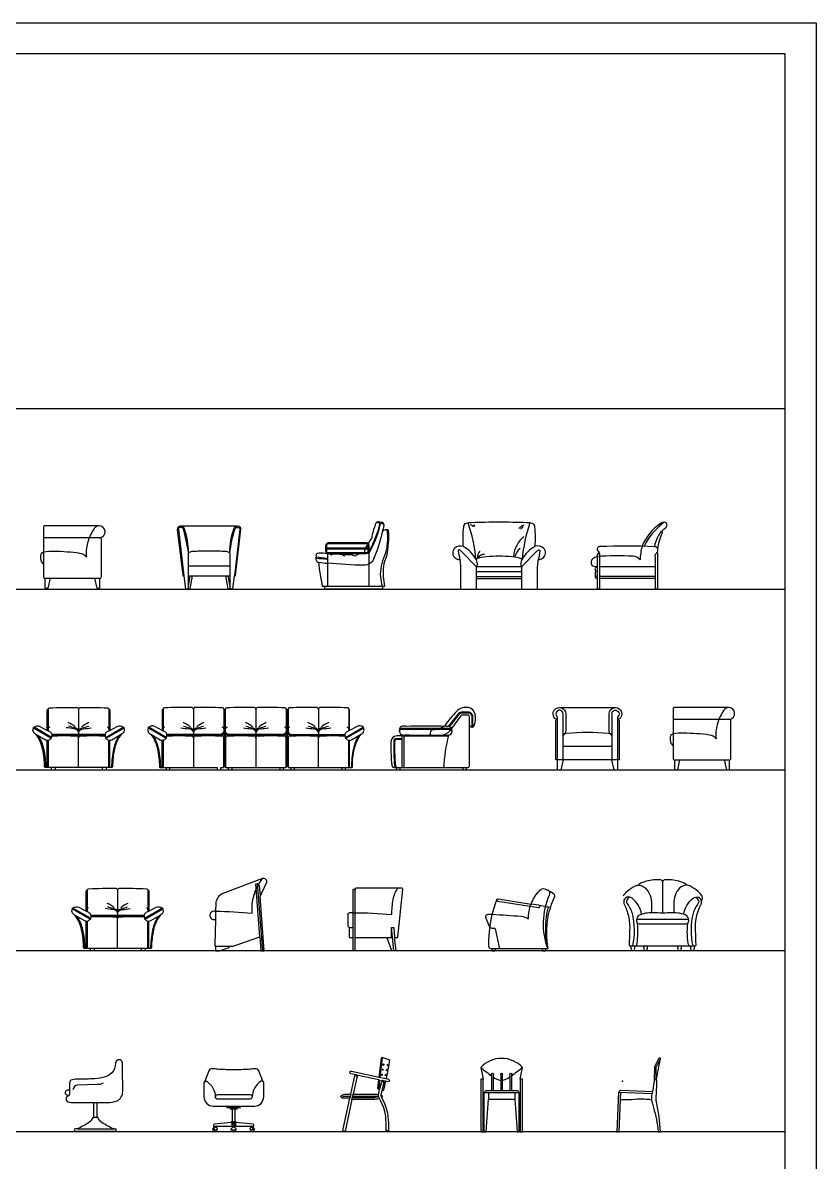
# Model space of a CAD drawing. Header units: inches. Extents: x 6 to 48.5, y 12.5 to 37.3.
# Drawn here: x 39.83 to 48.47, y 24.91 to 37.31 of the extents above; entities that cross this region are included whole.
import ezdxf

# ---------------------------------------------------------------- set-up
doc = ezdxf.new("R2010")
doc.units = ezdxf.units.IN
doc.header["$MEASUREMENT"] = 0
for name, color, linetype in [('02', 2, 'Continuous'), ('1', 1, 'Continuous'), ('4', 4, 'Continuous'), ('kadrbm', 4, 'Continuous')]:
    doc.layers.add(name, color=color, linetype=linetype)

# ---------------------------------------------------------------- blocks, each defined once
blk = doc.blocks.new('kadrbm')
at = {"layer": 'kadrbm', "color": 4}
blk.add_lwpolyline([(0, 0), (0, 24.797), (21, 24.797), (21, 0), (0, 0)], close=True, dxfattribs=at)
blk.add_lwpolyline([(20.663, 0.326), (20.663, 24.46), (0.337, 24.46), (0.337, 0.326), (20.663, 0.326)], dxfattribs=at)

msp = doc.modelspace()

# ---------------------------------------------------------------- linework, layer by layer
at = {"layer": '02'}
for p, q in [((40.675, 31.708), (40.06, 31.708)), ((43.13, 31.598), (43.605, 31.598)), ((43.13, 31.588), (43.605, 31.588)), ((41.638, 31.402), (42.088, 31.402)), ((46.077, 31.394), (46.085, 31.394)), ((46.115, 31.394), (46.718, 31.394)), ((44.774, 31.341), (45.263, 31.341)), ((44.774, 31.285), (45.263, 31.285)), ((46.065, 31.289), (46.085, 31.289)), ((46.07, 31.345), (46.085, 31.345)), ((46.115, 31.289), (46.718, 31.289)), ((40.112, 29.841), (40.112, 29.607)), ((40.442, 29.841), (40.442, 29.567)), ((40.772, 29.841), (40.772, 29.607)), ((41.362, 29.841), (41.362, 29.607)), ((41.692, 29.841), (41.692, 29.557)), ((42.032, 29.831), (42.032, 29.226)), ((42.372, 29.841), (42.372, 29.557)), ((42.712, 29.831), (42.712, 29.226)), ((43.052, 29.841), (43.052, 29.567)), ((43.382, 29.841), (43.382, 29.607)), ((40.142, 29.527), (39.952, 29.637)), ((40.147, 29.535), (39.957, 29.645)), ((40.737, 29.535), (40.928, 29.645)), ((40.742, 29.527), (40.933, 29.637)), ((41.392, 29.527), (41.202, 29.637)), ((41.397, 29.535), (41.207, 29.645)), ((43.347, 29.535), (43.538, 29.645)), ((43.352, 29.527), (43.543, 29.637)), ((47.528, 29.731), (46.913, 29.731)), ((40.732, 29.567), (40.152, 29.567)), ((40.731, 29.557), (40.153, 29.557)), ((40.442, 29.206), (40.442, 29.557)), ((41.692, 29.532), (41.692, 29.206)), ((42.372, 29.531), (42.372, 29.206)), ((43.052, 29.206), (43.052, 29.532)), ((43.981, 29.56), (43.981, 29.206)), ((40.102, 29.206), (40.102, 29.504)), ((40.782, 29.206), (40.782, 29.504)), ((41.352, 29.206), (41.352, 29.504)), ((43.392, 29.206), (43.392, 29.504)), ((42.386, 27.945), (42.443, 27.213)), ((46.799, 27.959), (46.799, 27.623)), ((40.536, 27.873), (40.536, 27.638)), ((40.866, 27.873), (40.866, 27.599)), ((41.196, 27.873), (41.196, 27.639)), ((40.567, 27.558), (40.376, 27.668)), ((40.572, 27.567), (40.381, 27.677)), ((41.161, 27.567), (41.352, 27.677)), ((41.166, 27.558), (41.357, 27.668)), ((45.452, 27.709), (45.578, 27.688)), ((40.526, 27.238), (40.526, 27.536)), ((41.156, 27.599), (40.577, 27.599)), ((41.155, 27.589), (40.578, 27.589)), ((40.866, 27.238), (40.866, 27.589)), ((41.206, 27.238), (41.206, 27.536)), ((46.514, 27.557), (47.083, 27.557)), ((43.872, 27.216), (43.847, 27.468)), ((46.709, 25.949), (46.724, 25.945)), ((43.456, 25.853), (43.466, 25.851)), ((43.749, 25.79), (43.759, 25.788)), ((44.904, 25.673), (44.904, 25.598)), ((45.189, 25.673), (45.189, 25.598)), ((46.325, 25.675), (46.684, 25.659)), ((46.341, 25.594), (46.345, 25.674)), ((42.102, 25.344), (42.104, 25.344)), ((42.11, 25.339), (42.11, 25.304)), ((42.112, 25.354), (42.148, 25.354)), ((42.12, 25.339), (42.12, 25.304)), ((42.125, 25.344), (42.135, 25.344)), ((42.14, 25.339), (42.14, 25.304)), ((43.32, 25.259), (43.344, 25.251)), ((43.814, 25.255), (43.789, 25.255))]:
    msp.add_line(p, q, dxfattribs=at)
for points in [[(43.695, 31.874, -0.589447), (43.718, 31.857, -0.069243), (43.605, 31.562, 0.822874)], [(40.665, 31.838, 0.262226), (40.6, 31.792, 0.069074), (40.54, 31.651, 0.102283), (40.527, 31.496, 0.213923), (40.456, 31.538, 0.032536), (40.176, 31.558, 0.061026), (40.06, 31.55)], [(41.638, 31.542, 0.040321), (41.58, 31.808, 0.318285), (41.563, 31.82), (41.547, 31.82, 0.448945), (41.529, 31.8), (41.589, 31.292)], [(42.088, 31.542, -0.040321), (42.146, 31.808, -0.318285), (42.163, 31.82), (42.179, 31.82, -0.448945), (42.197, 31.8), (42.138, 31.292)], [(43.655, 31.481, 0.050335), (43.75, 31.773, 0.050075)], [(43.798, 31.794, -0.120299), (43.773, 31.511, 0.130495), (43.727, 31.282, 0.015564), (43.745, 31.181, 9.540526)], [(43.572, 31.611, 0.139518), (43.551, 31.546, 0.107193), (43.45, 31.509, 0.12568), (43.345, 31.521, 0.346217), (43.327, 31.509, 0.304326), (43.311, 31.525, 0.028844), (43.215, 31.528, 0.146907), (43.194, 31.519, 0.190234), (43.15, 31.536)], [(44.774, 31.391), (44.606, 31.562, 0.02163), (44.593, 31.574, 0.669758), (44.574, 31.563, -0.001927)], [(45.263, 31.391), (45.431, 31.562, -0.02163), (45.445, 31.574, -0.669758), (45.464, 31.563, 0.002018), (45.446, 31.466)], [(46.576, 31.615, 0.056516), (46.553, 31.467, 0.221283), (46.478, 31.506, 0.038688), (46.085, 31.502, 0.044422)], [(43.055, 31.442, 0.005122), (43.151, 31.43)], [(43.655, 31.481, -0.308991), (43.548, 31.408, -0.015641), (43.151, 31.43)], [(42.022, 29.841), (42.022, 29.607, -0.414214), (41.982, 29.567), (41.402, 29.567)], [(42.702, 29.841), (42.702, 29.607, -0.414214), (42.662, 29.567), (42.082, 29.567, -0.414214), (42.042, 29.607), (42.042, 29.841)], [(42.722, 29.841), (42.722, 29.607, 0.414214), (42.762, 29.567), (43.342, 29.567)], [(44.468, 29.655), (44.577, 29.792, -0.238888), (44.621, 29.814), (44.681, 29.814, -0.414214), (44.731, 29.764), (44.731, 29.649)], [(44.478, 29.652), (44.585, 29.786, -0.238888), (44.621, 29.804), (44.681, 29.804, -0.414214), (44.721, 29.764), (44.721, 29.648)], [(45.716, 29.791, 1.732051), (45.656, 29.757)], [(46.246, 29.791, -1.732051), (46.306, 29.757)], [(47.518, 29.861, 0.262226), (47.453, 29.815, 0.069074), (47.393, 29.674, 0.102283), (47.38, 29.519, 0.213923), (47.309, 29.561, 0.032536), (47.028, 29.581, 0.061026), (46.913, 29.573)], [(40.442, 29.594, 0.284643), (40.393, 29.63, -0.018793), (40.306, 29.641)], [(40.442, 29.612, 0.212848), (40.402, 29.638, -0.012523), (40.333, 29.659)], [(40.442, 29.594, -0.284643), (40.492, 29.629, 0.018793), (40.579, 29.64, 0.018793)], [(40.443, 29.612, -0.212848), (40.483, 29.638, 0.012523), (40.552, 29.658, 0.012523)], [(43.935, 29.599, -0.41896), (43.961, 29.636), (44.465, 29.636, -0.304208), (44.503, 29.602)], [(44.424, 29.659, -0.135396), (44.366, 29.63, -0.029798), (44.293, 29.616, 0.3264), (44.266, 29.572, 0.406695), (44.286, 29.556, 0.064089), (44.415, 29.564, 0.192058), (44.501, 29.631, -0.221057)], [(39.999, 29.557, -0.101496), (40.061, 29.411, -0.05638), (40.082, 29.206, 0.194096)], [(40.885, 29.557, 0.101496), (40.824, 29.411, 0.05638), (40.802, 29.206, -0.194096)], [(41.249, 29.557, -0.101496), (41.311, 29.411, -0.05638), (41.332, 29.206, 0.194096)], [(42.022, 29.216), (42.022, 29.531, 0.400863), (42.008, 29.547, 0.013876), (41.857, 29.551, 0.013876), (41.706, 29.547, 0.400863), (41.692, 29.531, 0.400863), (41.678, 29.547, 0.013876), (41.527, 29.551, 0.011483), (41.402, 29.548)], [(42.702, 29.216), (42.702, 29.531, 0.400863), (42.688, 29.547, 0.013876), (42.537, 29.551, 0.013876), (42.386, 29.547, 0.400863), (42.372, 29.531, 0.400863), (42.358, 29.547, 0.013876), (42.207, 29.551, 0.013876), (42.056, 29.547, 0.400863), (42.042, 29.531), (42.042, 29.216)], [(43.342, 29.548, 0.011483), (43.217, 29.551, 0.013876), (43.066, 29.547, 0.400863), (43.052, 29.531, 0.400863), (43.038, 29.547, 0.013876), (42.887, 29.551, 0.013876), (42.736, 29.547, 0.400863), (42.722, 29.531), (42.722, 29.216)], [(43.495, 29.557, 0.101496), (43.434, 29.411, 0.05638), (43.412, 29.206, -0.194096)], [(43.961, 29.521), (43.906, 29.521, 0.41161), (43.872, 29.488, 0.018385), (43.877, 29.263, 0.09203), (43.889, 29.206, 0.090485)], [(43.961, 29.511), (43.906, 29.511, 0.411951), (43.882, 29.488, 0.018398), (43.887, 29.263, 0.099469), (43.9, 29.206, 0.092248)], [(43.935, 29.599, -0.398696), (43.961, 29.626), (44.46, 29.626, -0.286659), (44.503, 29.602)], [(43.981, 29.541, -0.414214), (43.991, 29.551), (44.468, 29.551)], [(41.934, 27.643, -0.026777), (42.332, 27.622, -0.190909), (42.443, 27.999, 2.971138)], [(46.503, 27.919, -0.263032), (46.595, 27.909, -0.221322), (46.677, 27.746, -0.027436), (46.676, 27.626)], [(47.002, 27.909, 0.221322), (46.921, 27.746, 0.027436), (46.922, 27.626)], [(43.427, 27.626, -0.025013), (43.852, 27.609, -0.037327), (43.865, 27.771, -0.127318), (43.922, 27.896, -5.890392)], [(46.569, 27.61, 0.195958), (46.467, 27.785, 0.26078), (46.408, 27.796, 0.417912), (46.381, 27.719)], [(47.029, 27.61, -0.195958), (47.131, 27.785, -0.26078), (47.189, 27.796, -0.22717)], [(40.866, 27.626, 0.284643), (40.817, 27.661, -0.018793), (40.73, 27.672)], [(40.866, 27.644, 0.212848), (40.826, 27.67, -0.012523), (40.757, 27.69)], [(40.867, 27.644, -0.212848), (40.907, 27.67, 0.012523), (40.976, 27.69, 0.012523)], [(40.867, 27.626, -0.284643), (40.916, 27.661, 0.018793), (41.003, 27.672, 0.018793)], [(44.946, 27.61, -0.010401), (45.258, 27.589, -0.113994), (45.338, 27.561, -0.105087), (45.369, 27.722, -0.104502)], [(45.004, 27.755), (45.448, 27.684, 1.001135), (45.452, 27.709), (45.369, 27.722)], [(40.423, 27.589, -0.101496), (40.485, 27.443, -0.05638), (40.506, 27.238, 0.194096)], [(41.31, 27.589, 0.101496), (41.248, 27.443, 0.05638), (41.226, 27.238, -0.194096)], [(44.936, 27.46), (44.965, 27.46, -0.351524), (44.975, 27.452), (45.023, 27.235)], [(43.758, 26.051, 0.475275), (43.745, 26.043), (43.721, 25.838)], [(44.819, 25.943, 0.011508), (44.941, 25.849)], [(45.274, 25.943, -0.011508), (45.153, 25.849)], [(43.717, 25.808), (43.706, 25.715, 0.378362), (43.713, 25.703)], [(44.941, 25.693), (44.941, 25.862, -3), (44.953, 25.862), (44.953, 25.693)], [(44.953, 25.841, 0.084443), (45.041, 25.8, 0.084443)], [(45.041, 25.693), (45.041, 25.862, -3), (45.053, 25.862), (45.053, 25.693)], [(45.141, 25.841, -0.084443), (45.053, 25.8, -0.084443)], [(45.141, 25.693), (45.141, 25.862, -3), (45.153, 25.862), (45.153, 25.693)], [(40.647, 25.76), (40.432, 25.751, 0.387573), (40.381, 25.699)], [(46.687, 25.679), (46.679, 25.635, 0.111642), (46.682, 25.571)], [(43.315, 25.61, -0.474436), (43.33, 25.63, -0.048517), (43.36, 25.633), (43.401, 25.633)], [(43.423, 25.617), (43.649, 25.617, 0.07286), (43.708, 25.63, 0.07286)], [(42.158, 25.344), (42.155, 25.344, 0.440925), (42.15, 25.339), (42.15, 25.304)]]:
    msp.add_lwpolyline(points, format="xyb", dxfattribs=at)
msp.add_lwpolyline([(43.16, 31.546), (43.575, 31.546, 0.414214), (43.595, 31.566), (43.595, 31.621, 0.414214), (43.575, 31.641), (43.16, 31.641, 0.414214), (43.14, 31.621), (43.14, 31.566, 0.414214)], format="xyb", close=True, dxfattribs=at)
for points in [[(46.776, 26.045), (46.724, 25.945), (46.724, 25.809)], [(43.426, 25.633), (43.708, 25.633)]]:
    msp.add_lwpolyline(points, dxfattribs=at)
for centre, radius, start, end in [((43.738, 31.857), 0.01, 83.3621, 167.0912), ((43.733, 31.83), 0.0365, 25.5934, 80.0372), ((47.167, 31.353), 0.626, 125.1638, 155.1078), ((42.593, 32.118), 1.164, 329.8667, 347.1569), ((44.687, 31.786), 0.0665, 41.7631, 70.2018), ((44.718, 31.822), 0.0288, 12.7397, 40.4387), ((44.627, 31.804), 0.129, 9.9872, 20.8016), ((45.396, 31.621), 0.248, 115.8004, 130.9234), ((45.676, 31.363), 0.61, 130.5283, 134.2063), ((45.522, 31.465), 0.349, 132.297, 173.1751), ((43.247, 33.17), 1.686, 262.4848, 266.6843), ((44.887, 31.492), 0.105, 137.6213, 184.0948), ((44.855, 31.442), 0.0842, 86.3924, 149.402), ((45.329, 31.475), 0.14, 125.0848, 168.7011), ((43.246, 33.159), 1.686, 262.4848, 266.7152), ((40.129, 29.629), 0.0171, 94.4162, 185.9225), ((40.253, 29.484), 0.226, 47.2017, 70.1945), ((40.631, 29.483), 0.226, 109.5534, 132.5463), ((40.755, 29.629), 0.0171, 354.0775, 85.5838), ((41.379, 29.629), 0.0171, 94.4162, 185.9225), ((41.748, 30.791), 1.167, 260.5486, 264.8551), ((41.503, 29.484), 0.226, 47.2017, 70.1945), ((42.018, 31.028), 1.437, 252.392, 255.262), ((41.642, 29.58), 0.0592, 32.2905, 80.3545), ((41.742, 29.58), 0.0592, 99.3935, 147.4575), ((41.881, 29.483), 0.226, 109.5534, 132.5463), ((41.373, 31.03), 1.437, 284.486, 287.356), ((41.642, 30.792), 1.167, 274.8929, 279.1994), ((42.005, 29.629), 0.0171, 354.0775, 85.5838), ((42.059, 29.629), 0.0171, 94.4162, 185.9225), ((42.422, 30.792), 1.167, 260.8006, 265.1071), ((42.183, 29.483), 0.226, 47.4537, 70.4466), ((42.691, 31.03), 1.437, 252.644, 255.514), ((42.322, 29.58), 0.0592, 32.5425, 80.6065), ((42.422, 29.58), 0.0592, 99.3935, 147.4575), ((42.561, 29.483), 0.226, 109.5534, 132.5463), ((42.053, 31.03), 1.437, 284.486, 287.356), ((42.322, 30.792), 1.167, 274.8929, 279.1994), ((42.685, 29.629), 0.0171, 354.0775, 85.5838), ((42.739, 29.629), 0.0171, 94.4162, 185.9225), ((43.102, 30.792), 1.167, 260.8006, 265.1071), ((42.863, 29.483), 0.226, 47.4537, 70.4466), ((43.371, 31.03), 1.437, 252.644, 255.514), ((43.002, 29.58), 0.0592, 32.5425, 80.6065), ((43.102, 29.58), 0.0592, 99.6455, 147.7095), ((43.241, 29.484), 0.226, 109.8055, 132.7983), ((42.727, 31.028), 1.437, 284.738, 287.608), ((42.997, 30.791), 1.167, 275.1449, 279.4514), ((43.365, 29.629), 0.0171, 354.0775, 85.5838), ((40.732, 29.607), 0.04, 358.9452, 0), ((41.639, 29.572), 0.0575, 22.2112, 85.7658), ((41.746, 29.572), 0.0575, 93.9822, 157.5368), ((42.319, 29.572), 0.0575, 22.4632, 86.0178), ((42.426, 29.572), 0.0575, 93.9822, 157.5368), ((42.999, 29.572), 0.0575, 22.4632, 86.0178), ((43.105, 29.572), 0.0575, 94.2342, 157.7888), ((40.553, 27.661), 0.0171, 94.4162, 185.9225), ((40.677, 27.516), 0.226, 47.2017, 70.1945), ((41.055, 27.515), 0.226, 109.5534, 132.5463), ((41.18, 27.661), 0.0171, 354.0775, 85.5838), ((41.156, 27.639), 0.04, 358.9452, 0), ((43.462, 25.856), 0.00794, 38.9632, 117.0002), ((43.755, 25.793), 0.00794, 38.9632, 117.0002), ((40.658, 25.86), 0.1, 264.1421, 303.21), ((42.105, 25.339), 0.005, 0, 95.1755), ((42.125, 25.339), 0.005, 90, 180), ((42.13, 25.309), 0.0199, 66.2608, 113.7392), ((42.135, 25.339), 0.005, 0, 90), ((41.941, 25.264), 0.029, 101.9405, 180), ((42.318, 25.264), 0.029, 0, 78.0595)]:
    msp.add_arc(centre, radius, start, end, dxfattribs=at)
for centre, major_axis, ratio in [((43.752, 25.92), (-0.00104, -0.00743), 0.5), ((43.76, 25.974), (-0.00104, -0.00743), 0.5), ((43.795, 25.915), (-0.00143, -0.00736), 0.366667), ((43.806, 25.969), (-0.00143, -0.00736), 0.366667), ((43.744, 25.865), (-0.00104, -0.00743), 0.5), ((43.785, 25.861), (-0.00143, -0.00736), 0.366667), ((43.729, 25.756), (-0.00104, -0.00743), 0.5), ((43.764, 25.753), (-0.00143, -0.00736), 0.366667)]:
    msp.add_ellipse(centre, major_axis=major_axis, ratio=ratio, dxfattribs=at)
at = {"layer": '1'}
for p, q in [((27.807, 33.115), (48.134, 33.115)), ((27.807, 31.148), (48.134, 31.148)), ((27.807, 29.181), (48.134, 29.181)), ((27.807, 27.215), (48.134, 27.215)), ((27.807, 25.248), (48.134, 25.248))]:
    msp.add_line(p, q, dxfattribs=at)
msp.add_point((46.363, 25.794, -0.343), dxfattribs=at)
at = {"layer": '4'}
for p, q in [((42.088, 31.542), (42.088, 31.152)), ((43.15, 31.537), (43.15, 31.181)), ((43.6, 31.549), (43.6, 31.181)), ((40.075, 31.268), (40.675, 31.268)), ((41.638, 31.292), (42.088, 31.292)), ((45.716, 29.291), (45.716, 29.791)), ((46.246, 29.791), (46.246, 29.291)), ((46.306, 29.757), (46.306, 29.181)), ((43.961, 29.565), (43.961, 29.206)), ((45.716, 29.441), (46.246, 29.441)), ((46.928, 29.291), (47.528, 29.291)), ((45.369, 27.722), (45.369, 27.722)), ((46.694, 27.626), (46.694, 27.626)), ((46.799, 27.623), (46.799, 27.623)), ((43.392, 27.468), (43.427, 27.468)), ((41.934, 27.263), (42.123, 27.263)), ((40.61, 25.402), (40.651, 25.402)), ((40.435, 25.277), (40.843, 25.277)), ((41.9, 25.264), (41.936, 25.264)), ((42.359, 25.264), (42.323, 25.264))]:
    msp.add_line(p, q, dxfattribs=at)
for points in [[(43.775, 31.181, -0.024971), (43.762, 31.283, -0.127252), (43.796, 31.509, 0.07521), (43.816, 31.791, 0.098896), (43.78, 31.793, 0.292609), (43.75, 31.773, 0.011714), (43.768, 31.841, 0.555929), (43.728, 31.874, 0.408957), (43.678, 31.867, 0.043475), (43.635, 31.723, 0.309139), (43.643, 31.709, 0.400174), (43.629, 31.703, 0.005467), (43.572, 31.611)], [(45.447, 31.471, 0.1079), (45.493, 31.485, 0.472647), (45.502, 31.595, 0.292659), (45.409, 31.612, 0.059679), (45.408, 31.825, 0.369857), (45.378, 31.864, 0.063777), (45.318, 31.871, 0.003683), (45.019, 31.878, 0.003683), (44.719, 31.871, 0.063777), (44.66, 31.864, 0.369857), (44.63, 31.825, 0.059679), (44.628, 31.612, 0.292659), (44.536, 31.595, 0.472647), (44.544, 31.485, 0.1079), (44.591, 31.471, -0.000091)], [(45.354, 31.869, 0.060674), (45.27, 31.475, 0.075011), (45.158, 31.499, 0.02287), (45.019, 31.508, 0.02287), (44.88, 31.499, 0.075011), (44.767, 31.475, 0.060674), (44.683, 31.869)], [(46.714, 31.61, -0.200508), (46.835, 31.821, 0.683519), (46.82, 31.876, 0.149448), (46.776, 31.862, 0.157043), (46.576, 31.615, 0.016089)], [(40.615, 31.268), (40.64, 31.158), (40.675, 31.158), (40.675, 31.268, 0.414214), (40.69, 31.283), (40.69, 31.693, 0.414214), (40.675, 31.708, 0.920133), (40.665, 31.838), (40.075, 31.838, 0.414214), (40.06, 31.823)], [(40.06, 31.823), (40.06, 31.283, 0.414214), (40.075, 31.268), (40.075, 31.158), (40.11, 31.158), (40.135, 31.268)], [(42.043, 31.292), (42.068, 31.152), (42.121, 31.152), (42.138, 31.292), (42.144, 31.292, 0.380315), (42.15, 31.297), (42.209, 31.798, 0.448945), (42.179, 31.832), (41.547, 31.832, 0.448945), (41.517, 31.798), (41.576, 31.297, 0.380315), (41.582, 31.292), (41.589, 31.292), (41.605, 31.152), (41.658, 31.152), (41.683, 31.292)], [(41.638, 31.542, 0.084208), (41.592, 31.812, 0.318285), (41.563, 31.832)], [(42.088, 31.542, -0.084208), (42.135, 31.812, -0.318285), (42.163, 31.832, -0.260336)], [(46.748, 31.582, -0.092582), (46.797, 31.762, 0.630306), (46.785, 31.772, -0.055497)], [(43.575, 31.651), (43.16, 31.651, 0.414214), (43.13, 31.621), (43.13, 31.566)], [(43.16, 31.536), (43.575, 31.536, 0.414214), (43.605, 31.566), (43.605, 31.621, 0.414213), (43.575, 31.651)], [(46.748, 31.583, 0.321118), (46.714, 31.61, 0.020888), (46.113, 31.611)], [(40.06, 31.55, 0.115578), (40.041, 31.542, 0.236778), (40.027, 31.516, 0.023028), (40.03, 31.471, 0.148766), (40.041, 31.441, 0.083091), (40.06, 31.423)], [(42.088, 31.542, 0.097662), (42.053, 31.557, 0.042033), (42.023, 31.559, 0.009195), (41.863, 31.562, 0.009195), (41.704, 31.559, 0.042033), (41.674, 31.557, 0.097662), (41.638, 31.542)], [(43.15, 31.537, 0.000293), (43.057, 31.541, 0.49217), (43.027, 31.499, 0.164398), (43.026, 31.488, 0.474276), (43.055, 31.442, 0.035634), (43.095, 31.181), (43.775, 31.181)], [(44.574, 31.563, -0.002018), (44.592, 31.466, -0.011303), (44.599, 31.391), (44.599, 31.148), (44.774, 31.148), (44.774, 31.391)], [(45.409, 31.612, 0.144041), (45.273, 31.478, 0.133646), (45.254, 31.426, 0.102225), (45.263, 31.391), (44.774, 31.391, 0.102225), (44.784, 31.426, 0.133646), (44.765, 31.478, 0.144041), (44.628, 31.612)], [(46.085, 31.502, 0.123915), (46.039, 31.478, 0.413571), (46.029, 31.411, 0.210575), (46.077, 31.394, 0.470065), (46.07, 31.345, 0.140483), (46.065, 31.289, 0.500062), (46.074, 31.268), (46.085, 31.268)], [(46.11, 31.549, 0.27395), (46.085, 31.512)], [(46.113, 31.611, 0.684897), (46.096, 31.564, -0.122911)], [(46.718, 31.507, -0.211138), (46.735, 31.545, 0.218175), (46.748, 31.583)], [(46.718, 31.507), (46.718, 31.152), (46.748, 31.152), (46.748, 31.527, 0.224408), (46.738, 31.549, 0.184533)], [(45.263, 31.391), (45.263, 31.148), (45.438, 31.148), (45.438, 31.391, -0.011303), (45.446, 31.466)], [(40.762, 29.206), (40.122, 29.206, -0.414214), (40.112, 29.216, -0.414214), (40.102, 29.206), (40.082, 29.206, -0.413505), (40.072, 29.216, 0.053672), (40.051, 29.409, 0.116226), (39.978, 29.57), (39.968, 29.575, -0.414214), (39.952, 29.637, -1), (39.957, 29.645, -0.342561), (40.021, 29.655), (40.102, 29.612), (40.102, 29.831, -0.414214), (40.112, 29.841, -0.400863), (40.126, 29.857, -0.013876), (40.277, 29.861), (40.422, 29.861, -0.414214), (40.442, 29.841, -0.414214), (40.462, 29.861), (40.607, 29.861, -0.013876), (40.758, 29.857, -0.400863), (40.772, 29.841, -0.414214), (40.782, 29.831), (40.782, 29.612), (40.863, 29.655, -0.342561), (40.928, 29.645, -1), (40.933, 29.637, -0.414214), (40.916, 29.575), (40.907, 29.57, 0.116226), (40.833, 29.409, 0.053672), (40.812, 29.216, -0.413505), (40.802, 29.206), (40.782, 29.206, -0.414214), (40.772, 29.216, -0.414214), (40.762, 29.206)], [(43.372, 29.206, 0.414214), (43.382, 29.216, 0.414214), (43.392, 29.206), (43.412, 29.206, 0.413505), (43.422, 29.216, -0.053672), (43.443, 29.409, -0.116226), (43.517, 29.57), (43.526, 29.575, 0.414214), (43.543, 29.637, 1), (43.538, 29.645, 0.342561), (43.473, 29.655), (43.392, 29.612), (43.392, 29.831, 0.414214), (43.382, 29.841, 0.400863), (43.368, 29.857, 0.013876), (43.217, 29.861), (43.072, 29.861, 0.414214), (43.052, 29.841, 0.414214), (43.032, 29.861), (42.887, 29.861, 0.013876), (42.736, 29.857, 0.400863), (42.722, 29.841, 0.414214), (42.712, 29.831, 0.414214), (42.702, 29.841, 0.400863), (42.688, 29.857, 0.013876), (42.537, 29.861), (42.392, 29.861, 0.414214), (42.372, 29.841, 0.414214), (42.352, 29.861), (42.207, 29.861, 0.013876), (42.056, 29.857, 0.400863), (42.042, 29.841, 0.402947), (42.032, 29.831, 0.417369), (42.022, 29.841, 0.400863), (42.008, 29.857, 0.013876), (41.857, 29.861), (41.712, 29.861, 0.414214), (41.692, 29.841, 0.414214), (41.672, 29.861), (41.527, 29.861, 0.013876), (41.376, 29.857, 0.400863), (41.362, 29.841, 0.414214), (41.352, 29.831), (41.352, 29.612), (41.271, 29.655, 0.342561), (41.207, 29.645, 1), (41.202, 29.637, 0.414214), (41.218, 29.575), (41.228, 29.57, -0.116226), (41.301, 29.409, -0.053672), (41.322, 29.216, 0.413505), (41.332, 29.206), (41.352, 29.206, 0.414214), (41.362, 29.216, 0.414214), (41.372, 29.206), (41.952, 29.206)], [(44.696, 29.671, 0.785236), (44.749, 29.666, 0.128719), (44.757, 29.787, 0.363224), (44.682, 29.859, 0.103593), (44.619, 29.857, 0.123499), (44.558, 29.821, 0.034366), (44.424, 29.659, 0.01384)], [(44.696, 29.764, 0.414214), (44.681, 29.779), (44.62, 29.779, 0.252449), (44.599, 29.768), (44.501, 29.631)], [(44.676, 29.206, 0.414214), (44.696, 29.226), (44.696, 29.764)], [(45.62, 29.749, -1.387426), (45.746, 29.791), (45.746, 29.609, -0.279777), (45.716, 29.563)], [(45.676, 29.861), (46.286, 29.861, -0.618034)], [(46.216, 29.791, -1.387426), (46.342, 29.749, -0.236068), (46.306, 29.731, -0.414214), (46.326, 29.711), (46.326, 29.296, -0.414214), (46.321, 29.291)], [(46.246, 29.563, -0.279777), (46.216, 29.609), (46.216, 29.791, -0.414214)], [(47.528, 29.181), (47.528, 29.291, 0.414214), (47.543, 29.306), (47.543, 29.716, 0.414214), (47.528, 29.731, 0.920133), (47.518, 29.861), (46.928, 29.861, 0.414214), (46.913, 29.846)], [(46.913, 29.846), (46.913, 29.306, 0.414214), (46.928, 29.291), (46.928, 29.181)], [(44.001, 29.658, 0.057983), (43.966, 29.656, 0.334258), (43.936, 29.629, 0.115134), (43.935, 29.599, 0.162373), (43.946, 29.571, 0.107792), (43.99, 29.559)], [(44.001, 29.658, -0.01454), (44.445, 29.658, -0.082182), (44.482, 29.651, -0.198015), (44.501, 29.631, -0.070535), (44.502, 29.586, -0.128354), (44.486, 29.565, -0.165736), (44.453, 29.557, -0.009107), (43.99, 29.559, -0.068536)], [(46.321, 29.291), (45.641, 29.291, -0.414214), (45.636, 29.296), (45.636, 29.711, -0.414214), (45.656, 29.731, -0.236068), (45.62, 29.749, -0.618034)], [(39.978, 29.57), (40.081, 29.51, 0.414214), (40.142, 29.527, 1), (40.147, 29.535, 0.414214), (40.131, 29.597), (40.102, 29.612)], [(40.732, 29.548, 0.011483), (40.607, 29.551, 0.013876), (40.456, 29.547, 0.400863), (40.442, 29.531, 0.400863), (40.428, 29.547, 0.013876), (40.277, 29.551, 0.011483), (40.152, 29.548)], [(40.782, 29.612), (40.753, 29.597, 0.414214), (40.737, 29.535, 1), (40.742, 29.527, 0.414214), (40.803, 29.51), (40.907, 29.57)], [(41.228, 29.57), (41.331, 29.51, 0.414214), (41.392, 29.527, 1), (41.397, 29.535, 0.414214), (41.381, 29.597), (41.352, 29.612)], [(41.403, 29.557), (41.982, 29.557, 0.414214), (42.032, 29.607, 0.414214)], [(42.032, 29.607, 0.414214), (42.082, 29.557), (42.662, 29.557, 0.414214), (42.712, 29.607, 0.414214)], [(42.712, 29.607, 0.414214), (42.762, 29.557), (43.341, 29.557)], [(43.392, 29.612), (43.363, 29.597, 0.414214), (43.347, 29.535, 1), (43.352, 29.527, 0.414214), (43.413, 29.51), (43.517, 29.57)], [(43.961, 29.551), (43.906, 29.551, 0.411124), (43.842, 29.488, 0.022874), (43.848, 29.262, 0.082063), (43.855, 29.224, 0.224217), (43.875, 29.206), (44.676, 29.206)], [(45.716, 29.542, -0.390215), (45.753, 29.582, -0.041336), (46.209, 29.582, -0.390215), (46.246, 29.542)], [(46.913, 29.573, 0.115578), (46.894, 29.565, 0.236778), (46.88, 29.54, 0.023028), (46.883, 29.495, 0.148766), (46.894, 29.465, 0.083091), (46.913, 29.447)], [(41.992, 29.181), (41.992, 29.206), (42.012, 29.206, 0.414214), (42.022, 29.216, 0.414214), (42.032, 29.226, 0.414214), (42.042, 29.216, 0.414214), (42.052, 29.206), (42.692, 29.206)], [(42.692, 29.206, 0.414214), (42.702, 29.216, 0.414214), (42.712, 29.226, 0.414214), (42.722, 29.216, 0.414214), (42.732, 29.206), (43.372, 29.206)], [(42.123, 27.263), (42.416, 27.364), (42.427, 27.213), (42.463, 27.213), (42.417, 27.805), (42.487, 27.952, 0.676232), (42.443, 27.999), (42.013, 27.836, 0.304121), (41.936, 27.727), (41.934, 27.643), (41.913, 27.643, 0.3442), (41.874, 27.613, 0.18347), (41.878, 27.574, 0.276093), (41.913, 27.553), (41.931, 27.553), (41.924, 27.273, 0.421949), (41.934, 27.263), (41.934, 27.213), (41.961, 27.213, 0.068864), (41.988, 27.217), (42.072, 27.245, 0.285242), (42.084, 27.263)], [(46.503, 27.919, 0.040138), (46.412, 27.859, 0.101667), (46.368, 27.806, -0.101667)], [(47.056, 27.927, 0.383657), (47.052, 27.938, 0.105942), (46.895, 27.985, 0.062597), (46.82, 27.984, 0.37411), (46.799, 27.959, 0.37411), (46.777, 27.984, 0.062597), (46.703, 27.985, 0.105942), (46.545, 27.938, 0.383655), (46.542, 27.927, 0.105832)], [(47.221, 27.758, 0.292574), (47.229, 27.806, 0.101667), (47.185, 27.859, 0.040138), (47.095, 27.919, 0.262988), (47.002, 27.909)], [(41.186, 27.238), (40.546, 27.238, -0.414214), (40.536, 27.248, -0.414214), (40.526, 27.238), (40.507, 27.238, -0.413505), (40.497, 27.248, 0.053672), (40.475, 27.441, 0.116226), (40.402, 27.602), (40.393, 27.607, -0.414214), (40.376, 27.668, -1), (40.381, 27.677, -0.342561), (40.445, 27.687), (40.526, 27.644), (40.526, 27.863, -0.414214), (40.536, 27.873, -0.400863), (40.551, 27.888, -0.013876), (40.701, 27.893), (40.846, 27.893, -0.414214), (40.866, 27.873, -0.414214), (40.886, 27.893), (41.031, 27.893, -0.013876), (41.182, 27.888, -0.400863), (41.196, 27.873, -0.414214), (41.206, 27.863), (41.206, 27.644), (41.288, 27.687, -0.342561), (41.352, 27.677, -1), (41.357, 27.668, -0.414214), (41.34, 27.607), (41.331, 27.602, 0.116226), (41.258, 27.441, 0.053672), (41.236, 27.248, -0.413505), (41.226, 27.238), (41.206, 27.238, -0.414214), (41.196, 27.248, -0.414214), (41.186, 27.238)], [(43.797, 27.358), (43.847, 27.216), (43.897, 27.216), (43.882, 27.358), (43.911, 27.358, 0.376177), (43.916, 27.363), (43.971, 27.879, 0.453302), (43.957, 27.896), (43.467, 27.896, 0.414214), (43.452, 27.881), (43.432, 27.881, 0.414214), (43.427, 27.876)], [(44.908, 27.259, -0.091639), (44.988, 27.753, -0.360815), (44.994, 27.757), (45.004, 27.755, -1), (45.008, 27.78), (45.369, 27.722, -0.098758), (45.454, 27.863, -0.204943), (45.5, 27.89, -0.090954), (45.553, 27.872, -0.068555), (45.614, 27.833, -0.244846), (45.618, 27.794, 0.046822), (45.548, 27.582, 0.073765), (45.548, 27.235)], [(45.553, 27.872, -0.385608), (45.564, 27.82, 0.194848), (45.548, 27.235)], [(46.439, 27.798, 0.087126), (46.408, 27.762, 0.212791), (46.41, 27.73, -0.078521), (46.466, 27.622, -0.111337), (46.471, 27.267, 5.018431)], [(47.159, 27.798, -0.087126), (47.19, 27.762, -0.212791), (47.187, 27.73, 0.078521), (47.131, 27.622, 0.111337), (47.126, 27.267, -5.018431)], [(47.154, 27.267, 0.433392), (47.164, 27.277, -0.014346), (47.158, 27.43, -0.135956), (47.217, 27.719, 0.417912), (47.189, 27.796)], [(46.381, 27.719, -0.135956), (46.439, 27.43, -0.014346), (46.434, 27.277, 0.433392), (46.444, 27.267), (47.154, 27.267)], [(40.402, 27.602), (40.505, 27.542, 0.414214), (40.567, 27.558, 1), (40.572, 27.567, 0.414214), (40.555, 27.629), (40.526, 27.644)], [(41.156, 27.58, 0.011483), (41.031, 27.583, 0.013876), (40.881, 27.578, 0.400863), (40.866, 27.563, 0.400863), (40.852, 27.578, 0.013876), (40.701, 27.583, 0.011483), (40.577, 27.58)], [(41.206, 27.644), (41.178, 27.629, 0.414214), (41.161, 27.567, 1), (41.166, 27.558, 0.414214), (41.228, 27.542), (41.331, 27.602)], [(43.427, 27.626), (43.392, 27.626, 0.414214), (43.372, 27.606), (43.372, 27.488, 0.414214), (43.392, 27.468, 0.414214), (43.387, 27.463), (43.387, 27.363, 0.414214), (43.392, 27.358), (43.427, 27.358)], [(44.936, 27.46, -0.31595), (44.913, 27.476), (44.876, 27.576, -0.519815), (44.9, 27.61), (44.946, 27.61, -0.027202)], [(46.519, 27.521, 0.257207), (46.545, 27.507), (47.053, 27.507, 0.26257), (47.078, 27.521, 0.078494), (47.083, 27.533, 0.262723), (47.064, 27.593, 0.104596), (46.984, 27.621, 0.025185), (46.903, 27.626, 0.001356), (46.799, 27.623, 0.001356), (46.694, 27.626, 0.025185), (46.614, 27.621, 0.104596), (46.534, 27.593, 0.262723), (46.515, 27.533, 0.078494), (46.519, 27.521)], [(46.508, 27.267, 0.13126), (46.522, 27.299, 0.049347), (46.528, 27.491, 0.109215), (46.522, 27.518)], [(47.09, 27.267, -0.13126), (47.076, 27.299, -0.049347), (47.07, 27.491, -0.108581), (47.076, 27.518)], [(45.548, 27.235), (44.933, 27.235, -0.40766), (44.908, 27.259, -0.03769)], [(46.451, 27.267, 0.088523), (46.459, 27.217), (46.489, 27.217, 0.088517), (46.496, 27.267)], [(46.591, 27.267, 0.088523), (46.599, 27.217), (46.629, 27.217, 0.088517), (46.636, 27.267)], [(46.961, 27.267, 0.088517), (46.969, 27.217), (46.999, 27.217, 0.088523), (47.006, 27.267)], [(47.101, 27.267, 0.088517), (47.109, 27.217), (47.139, 27.217, 0.088523), (47.146, 27.267)], [(43.458, 25.863), (43.407, 25.874, -1), (43.414, 25.903), (43.715, 25.839), (43.739, 26.044, -0.467293), (43.752, 26.052), (43.828, 26.026, -0.010554), (43.789, 25.823), (43.815, 25.817, -1), (43.809, 25.788), (43.782, 25.794, -0.005467), (43.758, 25.689), (43.743, 25.694), (43.734, 25.657, 0.186012), (43.738, 25.617)], [(45.249, 25.818), (45.249, 25.243), (45.274, 25.243), (45.274, 25.818), (45.249, 25.818), (45.274, 25.943, 0.439277), (44.819, 25.943), (44.844, 25.818), (44.819, 25.818), (44.819, 25.243), (44.844, 25.243), (44.844, 25.818)], [(46.731, 25.806, 0.001469), (46.776, 26.045), (46.759, 26.045), (46.709, 25.949), (46.708, 25.798), (46.687, 25.679), (46.346, 25.694, 0.414214), (46.325, 25.675), (46.32, 25.675), (46.301, 25.245), (46.326, 25.245), (46.341, 25.594), (46.465, 25.594, -0.089477), (46.678, 25.593, 0.03861)], [(40.753, 25.561, 0.088735), (40.862, 25.58, 0.276147), (40.923, 25.682, -0.003977), (40.922, 25.973, 0.109522), (40.915, 26.01, 0.762939), (40.845, 25.989, -0.367556), (40.706, 25.834, -0.040636), (40.591, 25.819, -0.006465), (40.427, 25.815, 0.101568), (40.359, 25.804, 0.283649), (40.345, 25.774, -0.014661)], [(42.357, 25.524, 0.414214), (42.457, 25.624), (42.457, 25.777, 0.247786), (42.448, 25.793), (42.404, 25.906, 0.340368), (42.36, 25.929, -0.011634), (42.294, 25.923, -0.012871), (42.132, 25.917, -0.012871), (41.97, 25.923, -0.011634), (41.904, 25.929, 0.340368), (41.86, 25.906), (41.816, 25.793), (41.807, 25.777), (41.807, 25.624, 0.414214), (41.907, 25.524), (42.357, 25.524)], [(41.816, 25.793, -0.271703), (41.838, 25.793, -0.233129), (41.932, 25.623, -0.761735)], [(42.448, 25.793, 0.271703), (42.425, 25.793, 0.233129), (42.331, 25.623, 0.761735)], [(43.732, 25.646, -0.053834), (43.742, 25.64, -0.497608), (43.738, 25.617, -0.138413), (43.814, 25.341), (43.814, 25.255, -0.960405), (43.789, 25.255), (43.789, 25.341, 0.13927), (43.716, 25.606, -0.071472), (43.672, 25.596), (43.418, 25.594), (43.344, 25.251, -0.953243), (43.32, 25.259), (43.396, 25.61), (43.315, 25.61, -0.630823), (43.302, 25.639, -0.105239), (43.33, 25.65, -0.049539), (43.372, 25.654, -0.000488), (43.405, 25.654), (43.449, 25.855), (43.456, 25.853), (43.458, 25.863)], [(43.716, 25.606, -0.183034), (43.709, 25.663), (43.719, 25.701), (43.707, 25.705, -0.361738), (43.7, 25.716), (43.711, 25.809), (43.468, 25.861), (43.466, 25.851), (43.473, 25.85), (43.431, 25.653, 0.003687), (43.543, 25.653), (43.638, 25.653, -0.035761), (43.707, 25.651, -0.037106)], [(46.682, 25.571, -0.000657), (46.7, 25.507, -0.03391), (46.752, 25.245), (46.776, 25.245, 0.037192), (46.731, 25.569, -0.056735), (46.727, 25.609, 0.023913), (46.735, 25.801, 0.75163), (46.708, 25.798)], [(40.346, 25.697, 0.164241), (40.305, 25.687, 0.304843), (40.298, 25.66, 0.18797), (40.312, 25.646, 0.045606), (40.336, 25.637, -0.159206)], [(44.862, 25.673, -0.414214), (44.882, 25.693), (45.211, 25.693, -0.414214), (45.231, 25.673)], [(40.345, 25.655, -0.326693), (40.317, 25.628, 0.420018), (40.317, 25.575, 0.128216), (40.375, 25.561), (40.753, 25.561)], [(40.605, 25.561), (40.605, 25.402), (40.6, 25.402, -0.107902), (40.555, 25.345, -0.04279), (40.429, 25.277), (40.408, 25.277, 1), (40.408, 25.252), (40.843, 25.252, 1), (40.843, 25.277)], [(42.112, 25.494), (42.112, 25.354, 0.435548), (42.102, 25.344), (41.919, 25.327, 0.387997), (41.91, 25.317), (41.91, 25.309, 0.414214), (41.915, 25.304), (42.345, 25.304)], [(42.345, 25.304, 0.414214), (42.35, 25.309), (42.35, 25.317, 0.387997), (42.341, 25.327), (42.158, 25.344, 0.435548), (42.148, 25.354), (42.148, 25.494)], [(40.821, 25.277, -0.04279), (40.696, 25.345, -0.107902), (40.651, 25.402)], [(41.953, 25.281, 0.730222), (41.9, 25.264)], [(41.921, 25.304), (41.921, 25.292, 0.339512)], [(42.159, 25.264, 1), (42.101, 25.264)], [(42.122, 25.304), (42.122, 25.292, 0.339512)], [(42.359, 25.264, 0.730222), (42.307, 25.281)], [(42.323, 25.304), (42.323, 25.292, 0.174361)], [(41.909, 25.264, 1.280681), (41.947, 25.274, 0.031842)], [(41.936, 25.264, 0.078975), (41.953, 25.281)], [(42.11, 25.264, 1), (42.15, 25.264)], [(42.307, 25.281, 0.078975), (42.323, 25.264)], [(42.313, 25.274, 1.280681), (42.35, 25.264)]]:
    msp.add_lwpolyline(points, format="xyb", dxfattribs=at)
for points in [[(41.638, 31.152), (41.638, 31.542)], [(46.085, 31.512), (46.085, 31.152), (46.115, 31.152), (46.115, 31.529)], [(41.638, 31.18), (41.658, 31.292)], [(42.068, 31.292), (42.088, 31.18)], [(44.774, 31.264), (45.263, 31.264)], [(46.115, 31.268), (46.718, 31.268)], [(43.12, 31.181), (43.12, 31.151), (43.755, 31.151), (43.755, 31.181)], [(45.656, 29.181), (45.656, 29.757)], [(40.112, 29.505), (40.112, 29.216)], [(40.772, 29.216), (40.772, 29.505)], [(41.362, 29.505), (41.362, 29.216)], [(43.382, 29.216), (43.382, 29.505)], [(45.716, 29.291), (45.691, 29.181)], [(46.271, 29.181), (46.246, 29.291)], [(46.963, 29.181), (46.988, 29.291)], [(47.468, 29.291), (47.493, 29.181)], [(40.147, 29.181), (40.147, 29.206)], [(40.187, 29.206), (40.187, 29.181)], [(40.702, 29.181), (40.702, 29.206)], [(40.742, 29.206), (40.742, 29.181)], [(41.397, 29.206), (41.397, 29.181)], [(41.437, 29.181), (41.437, 29.206)], [(41.952, 29.206), (41.952, 29.181)], [(42.072, 29.206), (42.072, 29.181)], [(42.112, 29.181), (42.112, 29.206)], [(42.632, 29.206), (42.632, 29.181)], [(42.672, 29.181), (42.672, 29.206)], [(42.752, 29.206), (42.752, 29.181)], [(42.792, 29.181), (42.792, 29.206)], [(43.307, 29.206), (43.307, 29.181)], [(43.347, 29.181), (43.347, 29.206)], [(43.901, 29.206), (43.901, 29.181)], [(43.941, 29.181), (43.941, 29.206)], [(44.626, 29.206), (44.626, 29.181)], [(44.666, 29.181), (44.666, 29.206)], [(42.416, 27.364), (42.371, 27.941), (42.386, 27.945), (42.408, 27.922), (42.417, 27.805)], [(43.427, 27.876), (43.427, 27.216), (43.452, 27.216), (43.452, 27.881)], [(40.536, 27.537), (40.536, 27.248)], [(41.196, 27.248), (41.196, 27.537)], [(41.934, 27.643), (41.931, 27.553)], [(43.847, 27.358), (43.847, 27.468), (43.872, 27.468), (43.882, 27.358)], [(43.452, 27.358), (43.847, 27.358)], [(40.611, 27.238), (40.611, 27.213), (40.571, 27.213), (40.571, 27.238)], [(41.166, 27.238), (41.166, 27.213), (41.126, 27.213), (41.126, 27.238)], [(44.973, 27.235), (44.973, 27.21), (44.943, 27.21), (44.943, 27.235)], [(45.523, 27.235), (45.523, 27.21), (45.493, 27.21), (45.493, 27.235)], [(43.711, 25.809), (43.752, 25.8)], [(43.715, 25.839), (43.789, 25.823)], [(43.719, 25.701), (43.742, 25.791), (43.749, 25.79), (43.752, 25.8)], [(43.782, 25.794), (43.761, 25.798), (43.759, 25.788), (43.766, 25.786), (43.743, 25.694)], [(44.854, 25.673), (44.854, 25.243), (44.879, 25.243), (44.904, 25.598), (45.189, 25.598), (45.214, 25.243), (45.239, 25.243), (45.239, 25.673)], [(44.854, 25.673), (45.239, 25.673)], [(40.645, 25.402), (40.645, 25.561)], [(43.405, 25.654), (43.396, 25.61)], [(43.418, 25.594), (43.431, 25.653)], [(44.844, 25.598), (44.854, 25.598)], [(45.239, 25.598), (45.249, 25.598)], [(42.055, 25.524), (42.055, 25.509), (42.205, 25.509)], [(42.092, 25.509), (42.092, 25.494), (42.167, 25.494)], [(42.167, 25.494), (42.167, 25.509)], [(42.205, 25.509), (42.205, 25.524)], [(41.936, 25.292), (41.936, 25.304)], [(42.137, 25.292), (42.137, 25.304)], [(42.338, 25.292), (42.338, 25.304)], [(42.101, 25.264), (42.159, 25.264)]]:
    msp.add_lwpolyline(points, dxfattribs=at)
msp.add_lwpolyline([(41.939, 25.605, -0.400718), (41.939, 25.642, -0.203498), (41.954, 25.648), (42.31, 25.648, -0.203498), (42.324, 25.642, -0.403573), (42.324, 25.605, -0.203498), (42.31, 25.599), (41.954, 25.599, -0.203498)], format="xyb", close=True, dxfattribs=at)
for centre, radius, start, end in [((43.16, 31.566), 0.03, 180, 270), ((46.073, 31.529), 0.0416, 0.0302, 56.0874), ((41.959, 29.603), 0.0809, 313.5064, 334.1033), ((42.105, 29.603), 0.0809, 205.8967, 226.4936), ((42.639, 29.603), 0.0809, 313.5064, 334.1033), ((42.785, 29.603), 0.0809, 205.8967, 226.4936), ((46.06, 29.137), 1.645, 165.1509, 177.5673), ((46.491, 27.456), 0.968, 165.9043, 193.2196), ((39.03, 25.717), 1.317, 357.2844, 2.4859)]:
    msp.add_arc(centre, radius, start, end, dxfattribs=at)

# ---------------------------------------------------------------- block references
at = {"layer": 'kadrbm'}
msp.add_blockref('kadrbm', (27.471, 12.514), dxfattribs=at)

doc.saveas('drawing.dxf')
